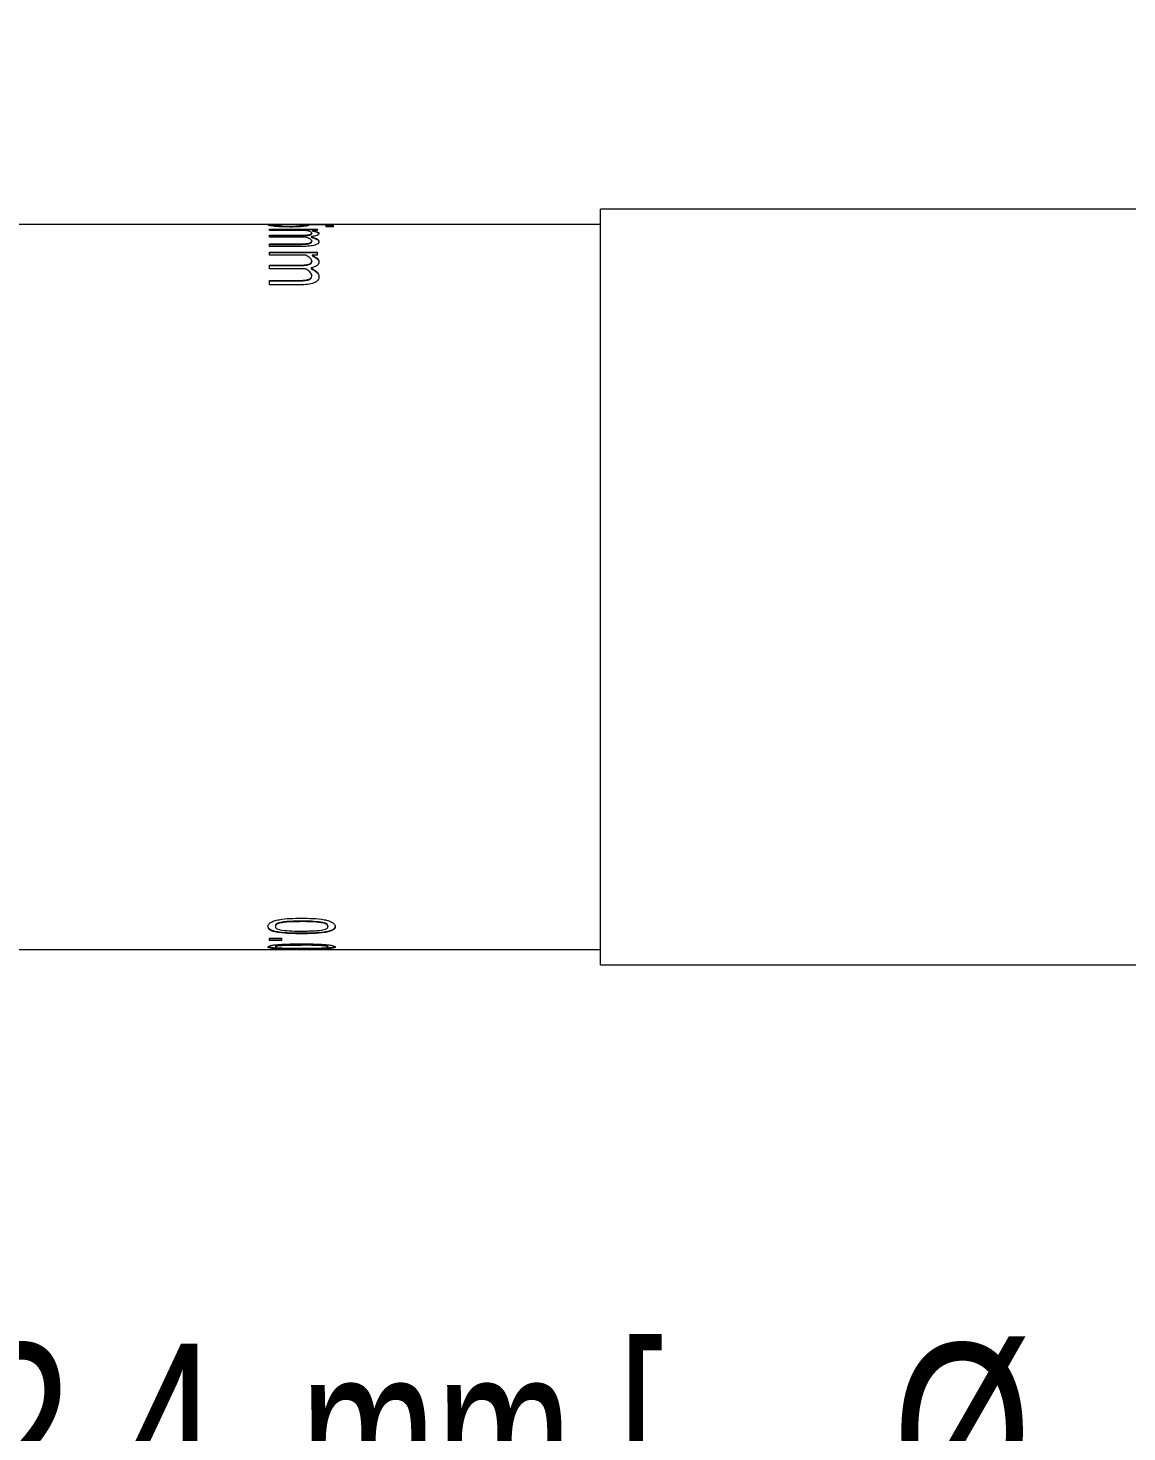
# Model space of a CAD drawing. Header units: millimetres. Extents: x 2 to 278, y 1 to 215.
# Drawn here: x 77.9 to 91, y 17.62 to 34.35 of the extents above; entities that cross this region are included whole.
import ezdxf

# ---------------------------------------------------------------- set-up
doc = ezdxf.new("R2010")
doc.units = ezdxf.units.MM
doc.styles.add('SLDTEXTSTYLE0', font='TXT', dxfattribs={"width": 0.75})
doc.styles.add('SLDTEXTSTYLE3', font='TXT', dxfattribs={"width": 0.6875})
doc.dimstyles.new('SLDDIMSTYLE8', dxfattribs={"dimtxt": 2.116667, "dimasz": 3.175, "dimexe": 0, "dimexo": 0.0625, "dimgap": 0.529167, "dimtad": 0, "dimtih": 1, "dimtoh": 1, "dimdec": 1, "dimlfac": 2, "dimrnd": 1e-09, "dimzin": 12, "dimdsep": 46, "dimtxsty": 'SLDTEXTSTYLE0', "dimsah": 1, "dimcen": 0, "dimadec": 0, "dimazin": 3, "dimtfac": 1, "dimtdec": 1, "dimtofl": 0, "dimtmove": 0, "dimatfit": 3, "dimfxl": 1, "dimfrac": 2, "dimtolj": 1, "dimtzin": 12, "dimarcsym": 0})

# ---------------------------------------------------------------- blocks, each defined once
blk = doc.blocks.new('_D_21')
at = {"color": 7, "linetype": 'Continuous', "lineweight": 0}
for p, q in [((57.454, 38.502), (70.232, 17.712)), ((70.232, 17.712), (74.042, 17.712))]:
    blk.add_line(p, q, dxfattribs=at)
at = {"color": 7, "linetype": 'Continuous', "lineweight": 18}
blk.add_solid([(57.454, 38.502), (58.684, 35.531), (59.549, 36.063)], dxfattribs=at)
at = {"color": 7, "linetype": 'Continuous', "lineweight": 18, "attachment_point": 1}
for s, insert, char_height, style in [('%%c', (74.042, 18.676), 2.1167, 'SLDTEXTSTYLE0'), ('mm [', (81.145, 18.676), 2.1167, 'SLDTEXTSTYLE3'), ('%%c', (88.208, 18.676), 2.1167, 'SLDTEXTSTYLE0'), ('0.095in] ALIGNMENT HOLES', (91.403, 18.676), 2.11667, 'SLDTEXTSTYLE0'), ('2.4', (77.237, 18.676), 2.1167, 'SLDTEXTSTYLE0'), ('FOR USE WITH', (74.042, 15.23), 2.11667, 'SLDTEXTSTYLE0'), ('%%c', (93.162, 15.23), 2.1167, 'SLDTEXTSTYLE0'), ('3/32in DOWEL PINS', (96.357, 15.23), 2.11667, 'SLDTEXTSTYLE0'), ('(NOT INCLUDED)', (74.042, 11.867), 2.11667, 'SLDTEXTSTYLE0'), ('4 PLACES', (74.042, 8.504), 2.1167, 'SLDTEXTSTYLE0')]:
    blk.add_mtext(s, dxfattribs=dict(at, insert=insert, char_height=char_height, style=style))

msp = doc.modelspace()

# ---------------------------------------------------------------- linework, layer by layer
at = {"color": 7, "linetype": 'Continuous', "lineweight": 18}
for p, q in [((95.351, 32.188), (84.723, 32.188)), ((84.723, 23.188), (84.723, 32.188)), ((84.723, 32.006), (75.701, 32.006)), ((80.781, 31.952), (81.35, 31.952)), ((80.781, 31.935), (80.781, 31.952)), ((80.781, 31.945), (81.35, 31.945)), ((80.807, 32.006), (80.916, 32.006)), ((80.807, 32.006), (80.807, 31.999)), ((80.807, 31.999), (80.849, 31.999)), ((80.849, 32), (80.849, 31.993)), ((80.895, 31.991), (80.895, 31.984)), ((80.916, 32.006), (80.916, 32.006)), ((81.02, 31.987), (81.02, 31.981)), ((81.131, 31.991), (81.131, 31.985)), ((81.148, 32.006), (81.543, 32.006)), ((81.167, 32.001), (81.148, 32.006)), ((81.167, 32.001), (81.167, 31.995)), ((81.167, 31.999), (81.25, 31.999)), ((81.456, 32.003), (81.25, 32.003)), ((81.25, 32.003), (81.25, 31.997)), ((81.35, 31.935), (81.35, 31.952)), ((81.456, 31.977), (81.456, 32.003)), ((81.456, 31.999), (81.543, 31.999)), ((81.543, 31.977), (81.456, 31.977)), ((81.543, 31.977), (81.543, 32.006)), ((81.213, 31.935), (80.781, 31.935)), ((80.781, 31.879), (81.11, 31.879)), ((80.781, 31.854), (80.781, 31.879)), ((80.781, 31.872), (81.11, 31.872)), ((81.151, 31.854), (80.781, 31.854)), ((80.781, 31.775), (81.11, 31.775)), ((80.781, 31.743), (80.781, 31.775)), ((81.11, 31.879), (81.11, 31.872)), ((81.11, 31.775), (81.11, 31.769)), ((81.21, 31.855), (81.151, 31.854)), ((81.238, 31.883), (81.238, 31.876)), ((81.238, 31.781), (81.238, 31.775)), ((81.274, 31.86), (81.274, 31.854)), ((81.283, 31.904), (81.283, 31.898)), ((81.283, 31.81), (81.283, 31.804)), ((81.35, 31.935), (81.287, 31.935)), ((81.369, 31.898), (81.369, 31.892)), ((81.369, 31.802), (81.369, 31.796)), ((80.781, 31.769), (81.11, 31.769)), ((81.153, 31.743), (80.781, 31.743)), ((80.781, 31.677), (81.35, 31.677)), ((80.781, 31.639), (80.781, 31.677)), ((80.781, 31.671), (81.35, 31.671)), ((81.213, 31.639), (80.781, 31.639)), ((81.35, 31.639), (81.287, 31.639)), ((81.287, 31.639), (81.287, 31.633)), ((81.35, 31.639), (81.35, 31.677)), ((80.781, 31.522), (81.11, 31.522)), ((80.781, 31.477), (80.781, 31.522)), ((80.781, 31.516), (81.11, 31.516)), ((81.151, 31.477), (80.781, 31.477)), ((81.11, 31.522), (81.11, 31.516)), ((81.21, 31.478), (81.151, 31.477)), ((81.238, 31.53), (81.238, 31.524)), ((81.274, 31.488), (81.274, 31.482)), ((81.283, 31.573), (81.283, 31.567)), ((81.369, 31.561), (81.369, 31.555)), ((80.781, 31.34), (81.11, 31.34)), ((80.781, 31.287), (80.781, 31.34)), ((80.781, 31.334), (81.11, 31.334)), ((81.153, 31.287), (80.781, 31.287)), ((81.11, 31.34), (81.11, 31.334)), ((81.238, 31.349), (81.238, 31.344)), ((81.283, 31.399), (81.283, 31.394)), ((81.369, 31.385), (81.369, 31.38)), ((80.762, 23.643), (80.762, 23.649)), ((80.849, 23.649), (80.849, 23.643)), ((80.931, 23.696), (80.931, 23.69)), ((81.162, 23.708), (81.162, 23.702)), ((81.395, 23.696), (81.395, 23.69)), ((81.476, 23.649), (81.476, 23.643)), ((81.562, 23.643), (81.562, 23.649)), ((80.781, 23.506), (80.926, 23.506)), ((80.781, 23.476), (80.781, 23.506)), ((80.926, 23.483), (80.781, 23.483)), ((80.926, 23.476), (80.781, 23.476)), ((80.926, 23.476), (80.926, 23.506)), ((80.931, 23.422), (80.931, 23.416)), ((81.162, 23.427), (81.162, 23.42)), ((81.163, 23.558), (81.163, 23.564)), ((81.395, 23.422), (81.395, 23.416)), ((75.701, 23.37), (80.781, 23.37)), ((80.762, 23.399), (80.762, 23.405)), ((80.781, 23.37), (80.858, 23.37)), ((80.781, 23.37), (80.781, 23.37)), ((80.849, 23.405), (80.849, 23.399)), ((80.858, 23.37), (81.369, 23.37)), ((81.163, 23.376), (81.163, 23.383)), ((81.369, 23.37), (81.437, 23.37)), ((81.369, 23.37), (81.369, 23.37)), ((81.437, 23.37), (81.439, 23.37)), ((81.439, 23.37), (84.723, 23.37)), ((81.476, 23.405), (81.476, 23.399)), ((81.562, 23.399), (81.562, 23.405)), ((84.723, 23.188), (95.351, 23.188))]:
    msp.add_line(p, q, dxfattribs=at)
for points, knots in [([(80.762, 31.999), (80.764, 32.001), (80.767, 32.005), (80.794, 32.005), (80.807, 32.006)], [0, 0, 0, 0, 0.4979055, 1, 1, 1, 1]), ([(80.836, 31.984), (80.824, 31.985), (80.8, 31.988), (80.768, 31.994), (80.764, 31.997), (80.762, 31.999)], [0, 0, 0, 0, 0.2502826, 0.5006445, 1, 1, 1, 1]), ([(80.769, 31.996), (80.77, 31.997), (80.774, 31.999), (80.793, 31.999), (80.807, 31.999)], [0, 0, 0, 0, 0.248689, 1, 1, 1, 1]), ([(81.021, 31.976), (80.987, 31.976), (80.918, 31.977), (80.864, 31.981), (80.836, 31.984)], [0, 0, 0, 0, 0.500488, 1, 1, 1, 1]), ([(80.916, 32.006), (80.898, 32.005), (80.861, 32.005), (80.853, 32.001), (80.849, 32)], [0, 0, 0, 0, 0.501146, 1, 1, 1, 1]), ([(80.849, 32), (80.85, 31.998), (80.853, 31.996), (80.872, 31.993), (80.887, 31.992), (80.895, 31.991)], [0, 0, 0, 0, 0.499669, 0.749771, 1, 1, 1, 1]), ([(80.849, 31.993), (80.85, 31.992), (80.853, 31.99), (80.872, 31.987), (80.887, 31.985), (80.895, 31.984)], [0, 0, 0, 0, 0.499576, 0.749685, 1, 1, 1, 1]), ([(80.895, 31.991), (80.904, 31.99), (80.921, 31.989), (80.963, 31.987), (80.997, 31.987), (81.02, 31.987)], [0, 0, 0, 0, 0.250171, 0.500471, 1, 1, 1, 1]), ([(80.895, 31.984), (80.904, 31.984), (80.921, 31.983), (80.963, 31.981), (80.997, 31.981), (81.02, 31.981)], [0, 0, 0, 0, 0.250087, 0.500377, 1, 1, 1, 1]), ([(81.02, 31.987), (81.041, 31.987), (81.073, 31.987), (81.111, 31.989), (81.124, 31.991), (81.131, 31.991)], [0, 0, 0, 0, 0.499061, 0.749654, 1, 1, 1, 1]), ([(81.02, 31.981), (81.041, 31.981), (81.073, 31.981), (81.111, 31.983), (81.124, 31.984), (81.131, 31.985)], [0, 0, 0, 0, 0.499196, 0.749772, 1, 1, 1, 1]), ([(81.206, 31.985), (81.195, 31.984), (81.172, 31.981), (81.111, 31.976), (81.057, 31.976), (81.021, 31.976)], [0, 0, 0, 0, 0.250527, 0.501054, 1, 1, 1, 1]), ([(81.131, 31.991), (81.138, 31.992), (81.152, 31.994), (81.164, 31.998), (81.166, 32), (81.167, 32.001)], [0, 0, 0, 0, 0.249718, 0.49974, 1, 1, 1, 1]), ([(81.131, 31.985), (81.138, 31.986), (81.152, 31.988), (81.164, 31.991), (81.166, 31.993), (81.167, 31.995)], [0, 0, 0, 0, 0.249775, 0.499794, 1, 1, 1, 1]), ([(81.254, 32), (81.253, 31.998), (81.252, 31.994), (81.221, 31.988), (81.206, 31.985)], [0, 0, 0, 0, 0.5012855, 1, 1, 1, 1]), ([(81.25, 32.003), (81.251, 32.003), (81.253, 32.002), (81.254, 32), (81.254, 32)], [0, 0, 0, 0, 0.499995, 1, 1, 1, 1]), ([(81.11, 31.879), (81.132, 31.878), (81.176, 31.878), (81.217, 31.881), (81.238, 31.883)], [0, 0, 0, 0, 0.501406, 1, 1, 1, 1]), ([(81.11, 31.872), (81.132, 31.872), (81.176, 31.872), (81.217, 31.875), (81.238, 31.876)], [0, 0, 0, 0, 0.501424, 1, 1, 1, 1]), ([(81.11, 31.775), (81.132, 31.775), (81.175, 31.775), (81.217, 31.779), (81.238, 31.781)], [0, 0, 0, 0, 0.501446, 1, 1, 1, 1]), ([(81.11, 31.769), (81.132, 31.769), (81.175, 31.769), (81.217, 31.773), (81.238, 31.775)], [0, 0, 0, 0, 0.501464, 1, 1, 1, 1]), ([(81.369, 31.802), (81.368, 31.794), (81.365, 31.781), (81.338, 31.766), (81.298, 31.753), (81.234, 31.744), (81.18, 31.744), (81.153, 31.743)], [0, 0, 0, 0, 0.249661, 0.375114, 0.499851, 0.749401, 1, 1, 1, 1]), ([(81.283, 31.81), (81.281, 31.815), (81.279, 31.824), (81.254, 31.839), (81.228, 31.849), (81.21, 31.855)], [0, 0, 0, 0, 0.249663, 0.499643, 1, 1, 1, 1]), ([(81.283, 31.904), (81.281, 31.908), (81.279, 31.914), (81.255, 31.925), (81.23, 31.931), (81.213, 31.935)], [0, 0, 0, 0, 0.249731, 0.499687, 1, 1, 1, 1]), ([(81.238, 31.883), (81.246, 31.884), (81.262, 31.886), (81.281, 31.894), (81.282, 31.9), (81.283, 31.904)], [0, 0, 0, 0, 0.2486945, 0.4998635, 1, 1, 1, 1]), ([(81.238, 31.876), (81.246, 31.878), (81.262, 31.88), (81.281, 31.888), (81.282, 31.894), (81.283, 31.898)], [0, 0, 0, 0, 0.248838, 0.50002, 1, 1, 1, 1]), ([(81.238, 31.781), (81.245, 31.782), (81.261, 31.786), (81.281, 31.796), (81.282, 31.805), (81.283, 31.81)], [0, 0, 0, 0, 0.24901, 0.499994, 1, 1, 1, 1]), ([(81.238, 31.775), (81.245, 31.776), (81.261, 31.78), (81.281, 31.79), (81.282, 31.799), (81.283, 31.804)], [0, 0, 0, 0, 0.249154, 0.500153, 1, 1, 1, 1]), ([(81.369, 31.898), (81.369, 31.895), (81.367, 31.887), (81.349, 31.876), (81.322, 31.868), (81.296, 31.863), (81.281, 31.861), (81.274, 31.86)], [0, 0, 0, 0, 0.250209, 0.499939, 0.749547, 0.874726, 1, 1, 1, 1]), ([(81.274, 31.86), (81.299, 31.853), (81.336, 31.841), (81.366, 31.82), (81.368, 31.808), (81.369, 31.802)], [0, 0, 0, 0, 0.500031, 0.750024, 1, 1, 1, 1]), ([(81.274, 31.854), (81.299, 31.846), (81.336, 31.834), (81.366, 31.814), (81.368, 31.802), (81.369, 31.796)], [0, 0, 0, 0, 0.50013, 0.750094, 1, 1, 1, 1]), ([(81.287, 31.935), (81.309, 31.93), (81.341, 31.923), (81.362, 31.911), (81.369, 31.904), (81.369, 31.9), (81.369, 31.898)], [0, 0, 0, 0, 0.4997473, 0.749637, 0.8747927, 1, 1, 1, 1]), ([(81.287, 31.929), (81.309, 31.924), (81.341, 31.917), (81.362, 31.905), (81.369, 31.898), (81.369, 31.894), (81.369, 31.892)], [0, 0, 0, 0, 0.4998406, 0.7497031, 0.8748283, 1, 1, 1, 1]), ([(81.283, 31.573), (81.281, 31.579), (81.279, 31.592), (81.255, 31.615), (81.23, 31.629), (81.213, 31.639)], [0, 0, 0, 0, 0.249731, 0.499687, 1, 1, 1, 1]), ([(81.287, 31.639), (81.309, 31.628), (81.341, 31.611), (81.362, 31.587), (81.369, 31.572), (81.369, 31.565), (81.369, 31.561)], [0, 0, 0, 0, 0.499747, 0.749637, 0.874793, 1, 1, 1, 1]), ([(81.287, 31.633), (81.309, 31.622), (81.341, 31.605), (81.362, 31.581), (81.369, 31.566), (81.369, 31.559), (81.369, 31.555)], [0, 0, 0, 0, 0.499841, 0.749703, 0.874828, 1, 1, 1, 1]), ([(81.11, 31.522), (81.132, 31.522), (81.176, 31.522), (81.217, 31.527), (81.238, 31.53)], [0, 0, 0, 0, 0.501406, 1, 1, 1, 1]), ([(81.11, 31.516), (81.132, 31.516), (81.176, 31.516), (81.217, 31.521), (81.238, 31.524)], [0, 0, 0, 0, 0.501424, 1, 1, 1, 1]), ([(81.283, 31.399), (81.281, 31.407), (81.279, 31.422), (81.254, 31.449), (81.228, 31.467), (81.21, 31.478)], [0, 0, 0, 0, 0.249663, 0.499643, 1, 1, 1, 1]), ([(81.238, 31.53), (81.246, 31.532), (81.262, 31.537), (81.281, 31.552), (81.282, 31.564), (81.283, 31.573)], [0, 0, 0, 0, 0.2486945, 0.4998635, 1, 1, 1, 1]), ([(81.238, 31.524), (81.246, 31.527), (81.262, 31.531), (81.281, 31.546), (81.282, 31.559), (81.283, 31.567)], [0, 0, 0, 0, 0.248838, 0.50002, 1, 1, 1, 1]), ([(81.369, 31.561), (81.369, 31.553), (81.367, 31.539), (81.349, 31.517), (81.322, 31.503), (81.296, 31.493), (81.281, 31.49), (81.274, 31.488)], [0, 0, 0, 0, 0.250209, 0.499939, 0.749547, 0.874726, 1, 1, 1, 1]), ([(81.274, 31.488), (81.299, 31.474), (81.336, 31.452), (81.366, 31.415), (81.368, 31.395), (81.369, 31.385)], [0, 0, 0, 0, 0.500031, 0.7500235, 1, 1, 1, 1]), ([(81.274, 31.482), (81.299, 31.468), (81.336, 31.446), (81.366, 31.41), (81.368, 31.39), (81.369, 31.38)], [0, 0, 0, 0, 0.5001296, 0.7500937, 1, 1, 1, 1]), ([(81.11, 31.34), (81.132, 31.34), (81.175, 31.34), (81.217, 31.346), (81.238, 31.349)], [0, 0, 0, 0, 0.501446, 1, 1, 1, 1]), ([(81.11, 31.334), (81.132, 31.334), (81.175, 31.334), (81.217, 31.34), (81.238, 31.344)], [0, 0, 0, 0, 0.501464, 1, 1, 1, 1]), ([(81.369, 31.385), (81.368, 31.371), (81.365, 31.349), (81.338, 31.324), (81.298, 31.304), (81.234, 31.289), (81.18, 31.288), (81.153, 31.287)], [0, 0, 0, 0, 0.249661, 0.375114, 0.499851, 0.749401, 1, 1, 1, 1]), ([(81.238, 31.349), (81.245, 31.352), (81.261, 31.357), (81.281, 31.375), (81.282, 31.389), (81.283, 31.399)], [0, 0, 0, 0, 0.2490104, 0.4999938, 1, 1, 1, 1]), ([(81.238, 31.344), (81.245, 31.346), (81.261, 31.352), (81.281, 31.369), (81.282, 31.384), (81.283, 31.394)], [0, 0, 0, 0, 0.249154, 0.500153, 1, 1, 1, 1]), ([(80.762, 23.643), (80.763, 23.651), (80.765, 23.667), (80.789, 23.691), (80.833, 23.712), (80.912, 23.731), (81.025, 23.742), (81.116, 23.743), (81.162, 23.744)], [0, 0, 0, 0, 0.125111, 0.249993, 0.36919, 0.499633, 0.749486, 1, 1, 1, 1]), ([(81.163, 23.564), (81.117, 23.564), (81.026, 23.565), (80.912, 23.573), (80.834, 23.588), (80.79, 23.605), (80.765, 23.625), (80.763, 23.641), (80.762, 23.649)], [0, 0, 0, 0, 0.250623, 0.500537, 0.630057, 0.750262, 0.875018, 1, 1, 1, 1]), ([(81.163, 23.558), (81.117, 23.558), (81.026, 23.559), (80.912, 23.567), (80.834, 23.582), (80.789, 23.598), (80.77, 23.616), (80.763, 23.631), (80.762, 23.639), (80.762, 23.643)], [0, 0, 0, 0, 0.250444, 0.500204, 0.629673, 0.74991, 0.874737, 0.937355, 1, 1, 1, 1]), ([(80.931, 23.696), (80.919, 23.694), (80.894, 23.689), (80.866, 23.678), (80.85, 23.664), (80.849, 23.654), (80.849, 23.649)], [0, 0, 0, 0, 0.250374, 0.500084, 0.749673, 1, 1, 1, 1]), ([(80.931, 23.69), (80.919, 23.688), (80.894, 23.683), (80.866, 23.672), (80.85, 23.658), (80.849, 23.648), (80.849, 23.643)], [0, 0, 0, 0, 0.250222, 0.499889, 0.749552, 1, 1, 1, 1]), ([(80.849, 23.643), (80.849, 23.638), (80.851, 23.629), (80.866, 23.616), (80.893, 23.606), (80.917, 23.602), (80.929, 23.6)], [0, 0, 0, 0, 0.25041, 0.500285, 0.749896, 1, 1, 1, 1]), ([(80.929, 23.6), (80.967, 23.597), (81.044, 23.59), (81.123, 23.59), (81.163, 23.59)], [0, 0, 0, 0, 0.4990588, 1, 1, 1, 1]), ([(81.162, 23.708), (81.134, 23.707), (81.082, 23.707), (81.003, 23.705), (80.955, 23.699), (80.931, 23.696)], [0, 0, 0, 0, 0.354386, 0.673063, 1, 1, 1, 1]), ([(81.162, 23.702), (81.134, 23.701), (81.082, 23.701), (81.003, 23.7), (80.955, 23.693), (80.931, 23.69)], [0, 0, 0, 0, 0.354373, 0.673041, 1, 1, 1, 1]), ([(81.162, 23.744), (81.207, 23.743), (81.298, 23.742), (81.411, 23.731), (81.49, 23.712), (81.534, 23.692), (81.554, 23.672), (81.562, 23.655), (81.562, 23.647), (81.562, 23.643)], [0, 0, 0, 0, 0.250468, 0.500246, 0.625197, 0.749918, 0.874721, 0.937349, 1, 1, 1, 1]), ([(81.395, 23.696), (81.357, 23.7), (81.28, 23.708), (81.201, 23.708), (81.162, 23.708)], [0, 0, 0, 0, 0.4988838, 1, 1, 1, 1]), ([(81.395, 23.69), (81.357, 23.694), (81.28, 23.702), (81.201, 23.702), (81.162, 23.702)], [0, 0, 0, 0, 0.4989, 1, 1, 1, 1]), ([(81.562, 23.649), (81.561, 23.641), (81.559, 23.626), (81.535, 23.605), (81.491, 23.588), (81.412, 23.573), (81.299, 23.565), (81.208, 23.564), (81.163, 23.564)], [0, 0, 0, 0, 0.124989, 0.249779, 0.368795, 0.499427, 0.749366, 1, 1, 1, 1]), ([(81.562, 23.643), (81.561, 23.635), (81.559, 23.62), (81.535, 23.599), (81.491, 23.582), (81.412, 23.567), (81.299, 23.559), (81.208, 23.558), (81.163, 23.558)], [0, 0, 0, 0, 0.125105, 0.249989, 0.369027, 0.499664, 0.749497, 1, 1, 1, 1]), ([(81.163, 23.59), (81.191, 23.59), (81.244, 23.591), (81.324, 23.592), (81.372, 23.598), (81.396, 23.6)], [0, 0, 0, 0, 0.360082, 0.676793, 1, 1, 1, 1]), ([(81.476, 23.649), (81.475, 23.654), (81.474, 23.663), (81.458, 23.677), (81.431, 23.689), (81.407, 23.694), (81.395, 23.696)], [0, 0, 0, 0, 0.250264, 0.500007, 0.749672, 1, 1, 1, 1]), ([(81.476, 23.643), (81.475, 23.648), (81.474, 23.658), (81.458, 23.672), (81.431, 23.683), (81.407, 23.688), (81.395, 23.69)], [0, 0, 0, 0, 0.250382, 0.500195, 0.749819, 1, 1, 1, 1]), ([(81.396, 23.6), (81.408, 23.602), (81.432, 23.606), (81.459, 23.616), (81.474, 23.629), (81.475, 23.639), (81.476, 23.643)], [0, 0, 0, 0, 0.250219, 0.499945, 0.749642, 1, 1, 1, 1]), ([(80.762, 23.399), (80.763, 23.402), (80.765, 23.407), (80.789, 23.416), (80.833, 23.425), (80.912, 23.433), (81.025, 23.437), (81.116, 23.438), (81.162, 23.438)], [0, 0, 0, 0, 0.125111, 0.249993, 0.36919, 0.499633, 0.749486, 1, 1, 1, 1]), ([(80.931, 23.422), (80.919, 23.421), (80.894, 23.42), (80.866, 23.415), (80.85, 23.41), (80.849, 23.407), (80.849, 23.405)], [0, 0, 0, 0, 0.250374, 0.500084, 0.749673, 1, 1, 1, 1]), ([(80.931, 23.416), (80.919, 23.415), (80.894, 23.413), (80.866, 23.409), (80.85, 23.404), (80.849, 23.401), (80.849, 23.399)], [0, 0, 0, 0, 0.250222, 0.499889, 0.749552, 1, 1, 1, 1]), ([(81.162, 23.427), (81.134, 23.427), (81.082, 23.427), (81.003, 23.426), (80.955, 23.424), (80.931, 23.422)], [0, 0, 0, 0, 0.354386, 0.673063, 1, 1, 1, 1]), ([(81.162, 23.42), (81.134, 23.42), (81.082, 23.42), (81.003, 23.42), (80.955, 23.417), (80.931, 23.416)], [0, 0, 0, 0, 0.354373, 0.673041, 1, 1, 1, 1]), ([(81.162, 23.438), (81.207, 23.438), (81.298, 23.437), (81.411, 23.433), (81.49, 23.425), (81.534, 23.416), (81.554, 23.409), (81.562, 23.403), (81.562, 23.4), (81.562, 23.399)], [0, 0, 0, 0, 0.250468, 0.500246, 0.625197, 0.749918, 0.874721, 0.937349, 1, 1, 1, 1]), ([(81.395, 23.422), (81.357, 23.424), (81.28, 23.427), (81.201, 23.427), (81.162, 23.427)], [0, 0, 0, 0, 0.498884, 1, 1, 1, 1]), ([(81.395, 23.416), (81.357, 23.417), (81.28, 23.421), (81.201, 23.42), (81.162, 23.42)], [0, 0, 0, 0, 0.4989002, 1, 1, 1, 1]), ([(81.476, 23.405), (81.475, 23.407), (81.474, 23.41), (81.458, 23.415), (81.431, 23.42), (81.407, 23.421), (81.395, 23.422)], [0, 0, 0, 0, 0.2502643, 0.5000068, 0.7496716, 1, 1, 1, 1]), ([(81.476, 23.399), (81.475, 23.401), (81.474, 23.404), (81.458, 23.409), (81.431, 23.413), (81.407, 23.415), (81.395, 23.416)], [0, 0, 0, 0, 0.250382, 0.500195, 0.749819, 1, 1, 1, 1]), ([(81.163, 23.383), (81.117, 23.383), (81.026, 23.383), (80.912, 23.384), (80.834, 23.388), (80.79, 23.392), (80.765, 23.398), (80.763, 23.403), (80.762, 23.405)], [0, 0, 0, 0, 0.250623, 0.500537, 0.630057, 0.750262, 0.875018, 1, 1, 1, 1]), ([(81.163, 23.376), (81.117, 23.376), (81.026, 23.377), (80.912, 23.378), (80.834, 23.381), (80.789, 23.386), (80.77, 23.39), (80.763, 23.395), (80.762, 23.398), (80.762, 23.399)], [0, 0, 0, 0, 0.250444, 0.500204, 0.629673, 0.74991, 0.874737, 0.937355, 1, 1, 1, 1]), ([(80.849, 23.399), (80.849, 23.398), (80.851, 23.394), (80.866, 23.391), (80.893, 23.388), (80.917, 23.387), (80.929, 23.386)], [0, 0, 0, 0, 0.2504096, 0.5002853, 0.7498959, 1, 1, 1, 1]), ([(80.929, 23.386), (80.967, 23.385), (81.044, 23.383), (81.123, 23.383), (81.163, 23.383)], [0, 0, 0, 0, 0.499059, 1, 1, 1, 1]), ([(81.562, 23.405), (81.561, 23.403), (81.559, 23.398), (81.535, 23.392), (81.491, 23.388), (81.412, 23.384), (81.299, 23.383), (81.208, 23.383), (81.163, 23.383)], [0, 0, 0, 0, 0.124989, 0.249779, 0.368795, 0.499427, 0.749366, 1, 1, 1, 1]), ([(81.562, 23.399), (81.561, 23.397), (81.559, 23.391), (81.535, 23.386), (81.491, 23.381), (81.412, 23.378), (81.299, 23.377), (81.208, 23.376), (81.163, 23.376)], [0, 0, 0, 0, 0.125105, 0.249989, 0.369027, 0.499664, 0.749497, 1, 1, 1, 1]), ([(81.163, 23.383), (81.191, 23.384), (81.244, 23.384), (81.324, 23.384), (81.372, 23.385), (81.396, 23.386)], [0, 0, 0, 0, 0.360082, 0.676793, 1, 1, 1, 1]), ([(81.396, 23.386), (81.408, 23.387), (81.432, 23.388), (81.459, 23.391), (81.474, 23.394), (81.475, 23.398), (81.476, 23.399)], [0, 0, 0, 0, 0.250219, 0.499945, 0.749642, 1, 1, 1, 1])]:
    msp.add_open_spline(points, degree=3, knots=knots, dxfattribs=at)

# ---------------------------------------------------------------- dimensions: what is measured, and where the dimension line sits
dim = msp.add_diameter_dim_2p(p1=(56.822, 39.53), p2=(57.454, 38.502), text='<>mm [%%c0.095in] ALIGNMENT HOLES\\PFOR USE WITH %%c3/32in DOWEL PINS\\P(NOT INCLUDED)\\P4 PLACES', dimstyle='SLDDIMSTYLE8', dxfattribs=at)
dim.commit()
dim.dimension.update_dxf_attribs({"geometry": '_D_21', "text_midpoint": (100.955, 17.712), "dimtype": 163})

doc.saveas('drawing.dxf')
